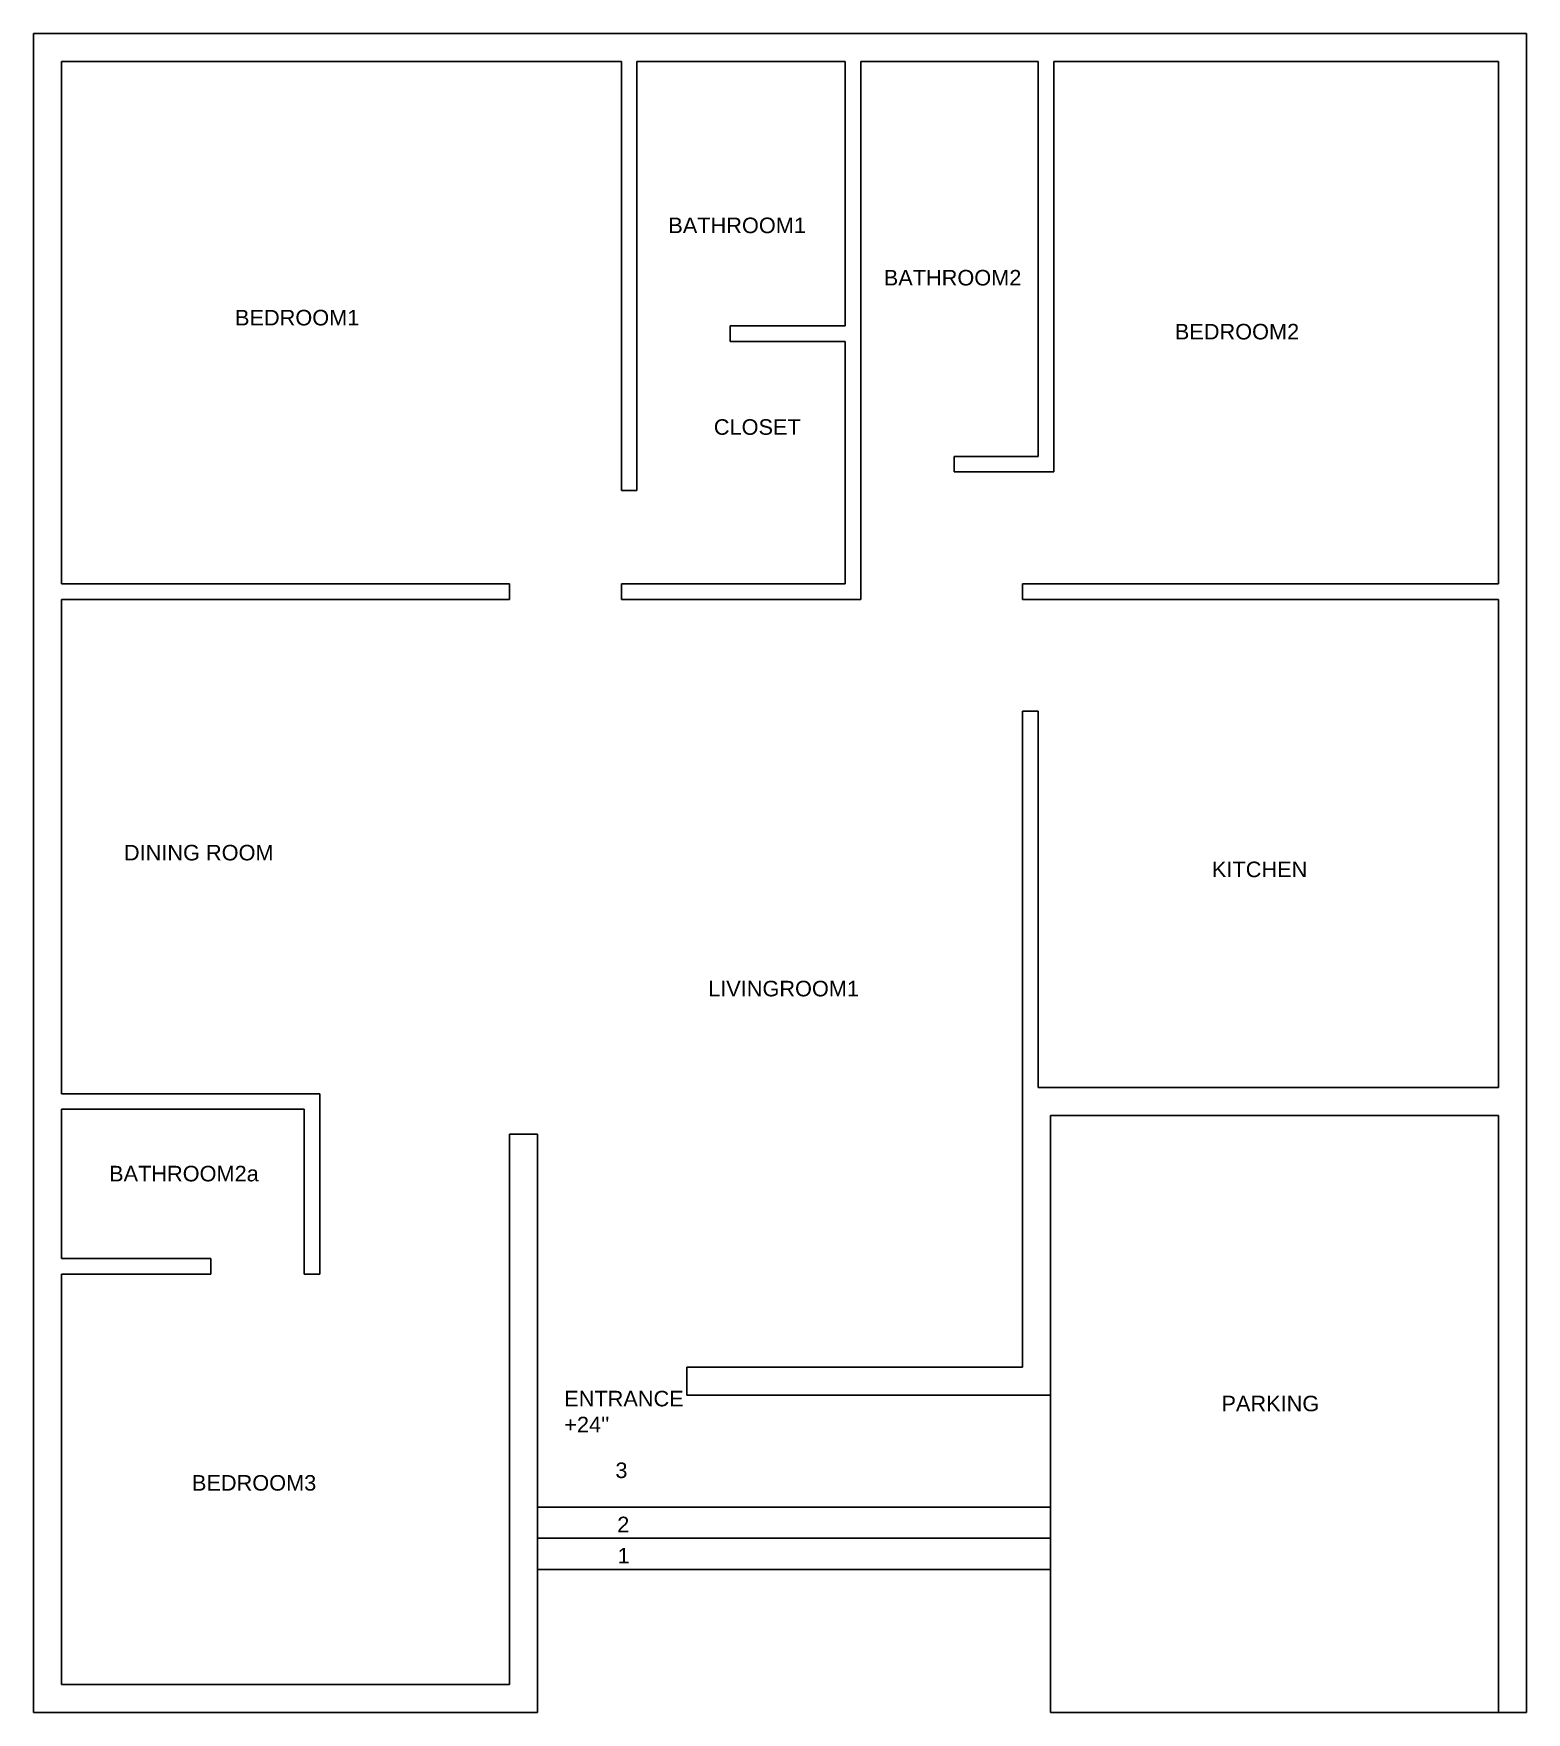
# Model space of a CAD drawing. Header units: inches. Extents: x -32 to 448, y -523 to 17.
import ezdxf

# ---------------------------------------------------------------- set-up
doc = ezdxf.new("R2010")
doc.units = ezdxf.units.IN
doc.header["$MEASUREMENT"] = 0
for name, color, linetype in [('BathRoom1', 7, 'Continuous'), ('BathRoom2', 7, 'Continuous'), ('BathRoom2a', 7, 'Continuous'), ('BedRoom1', 7, 'Continuous'), ('BedRoom2', 7, 'Continuous'), ('Boundary', 7, 'Continuous'), ('Closet', 7, 'Continuous'), ('DiningRoom', 7, 'Continuous'), ('Entrance_Staircase', 7, 'Continuous'), ('Kitchen', 7, 'Continuous'), ('LivingRoom1', 7, 'Continuous'), ('Parking', 7, 'Continuous')]:
    doc.layers.add(name, color=color, linetype=linetype)
doc.layers.add('BedRoom3', color=7, linetype='Continuous', plot=False)
doc.styles.get("Standard").update_dxf_attribs({"font": 'Arial.ttf'})

msp = doc.modelspace()

# ---------------------------------------------------------------- linework, layer by layer
at = {"layer": 'BathRoom1'}
for p, q in [((161.87, 7.72), (161.87, -85.2)), ((161.87, 7.72), (228.87, 7.72)), ((228.87, 7.72), (228.87, -77.28)), ((191.87, -77.28), (228.87, -77.28)), ((191.87, -77.28), (191.87, -82.28))]:
    msp.add_line(p, q, dxfattribs=at)
at = {"layer": 'BathRoom2'}
for p, q in [((233.87, 7.72), (233.87, -124.28)), ((233.87, 7.72), (290.87, 7.72)), ((290.87, 7.72), (290.87, -119.28)), ((263.87, -119.28), (263.87, -124.28)), ((263.87, -119.28), (290.87, -119.28)), ((263.87, -124.28), (290.87, -124.28)), ((290.87, -124.28), (295.87, -124.28))]:
    msp.add_line(p, q, dxfattribs=at)
at = {"layer": 'BathRoom2a'}
for p, q in [((-23.13, -329.28), (54.87, -329.28)), ((-23.13, -329.28), (-23.13, -377.28)), ((54.87, -329.28), (54.87, -382.28)), ((-23.13, -377.28), (24.87, -377.28)), ((24.87, -377.28), (24.87, -382.28))]:
    msp.add_line(p, q, dxfattribs=at)
at = {"layer": 'BedRoom1'}
for p, q in [((-23.13, 7.72), (-23.13, -160.28)), ((-23.13, 7.72), (156.87, 7.72)), ((156.87, 7.72), (156.87, -130.28)), ((-23.13, -160.28), (120.87, -160.28)), ((120.87, -160.28), (120.87, -165.28)), ((156.87, -160.28), (156.87, -165.28))]:
    msp.add_line(p, q, dxfattribs=at)
at = {"layer": 'BedRoom2'}
for p, q in [((295.87, 7.72), (295.87, -124.28)), ((295.87, 7.72), (438.87, 7.72)), ((438.87, 7.72), (438.87, -160.28)), ((233.87, -124.28), (233.87, -165.28)), ((285.87, -160.28), (438.87, -160.28))]:
    msp.add_line(p, q, dxfattribs=at)
at = {"layer": 'BedRoom3'}
for p, q in [((59.87, -324.28), (59.87, -382.28)), ((120.87, -421.28), (120.87, -337.28)), ((120.87, -337.28), (129.87, -337.28)), ((-23.13, -382.28), (24.87, -382.28)), ((-23.13, -382.28), (-23.13, -514.28)), ((54.87, -382.28), (59.87, -382.28)), ((120.87, -514.28), (120.87, -412.28)), ((-23.13, -514.28), (120.87, -514.28))]:
    msp.add_line(p, q, dxfattribs=at)
at = {"layer": 'Boundary'}
for p, q in [((-32.13, 16.72), (447.87, 16.72)), ((-32.13, 16.72), (-32.13, -523.28)), ((447.87, 16.72), (447.87, -523.28)), ((-32.13, -523.28), (129.87, -523.28))]:
    msp.add_line(p, q, dxfattribs=at)
at = {"layer": 'Closet'}
for p, q in [((161.87, -130.28), (161.87, -85.2)), ((191.87, -82.28), (228.87, -82.28)), ((228.87, -82.28), (228.87, -160.28)), ((156.87, -130.28), (161.87, -130.28)), ((156.87, -160.28), (228.87, -160.28))]:
    msp.add_line(p, q, dxfattribs=at)
at = {"layer": 'DiningRoom'}
for p, q in [((-23.13, -165.28), (120.87, -165.28)), ((-23.13, -165.28), (-23.13, -324.28)), ((-23.13, -324.28), (59.87, -324.28))]:
    msp.add_line(p, q, dxfattribs=at)
at = {"layer": 'Entrance_Staircase'}
for p, q in [((177.87, -421.28), (177.87, -412.28)), ((129.87, -421.28), (129.87, -523.28)), ((177.87, -421.28), (294.87, -421.28)), ((129.87, -457.28), (294.87, -457.28)), ((129.87, -467.28), (294.87, -467.28)), ((129.87, -477.28), (294.87, -477.28))]:
    msp.add_line(p, q, dxfattribs=at)
at = {"layer": 'Kitchen'}
for p, q in [((285.87, -165.28), (438.87, -165.28)), ((438.87, -165.28), (438.87, -322.28)), ((285.87, -201.28), (290.87, -201.28)), ((290.87, -322.28), (290.87, -201.28)), ((438.87, -322.28), (290.87, -322.28))]:
    msp.add_line(p, q, dxfattribs=at)
at = {"layer": 'LivingRoom1'}
for p, q in [((285.87, -165.28), (285.87, -160.28)), ((156.87, -165.28), (233.87, -165.28)), ((285.87, -322.28), (285.87, -201.28)), ((285.87, -412.28), (285.87, -322.28)), ((129.87, -421.28), (129.87, -337.28)), ((177.87, -412.28), (285.87, -412.28))]:
    msp.add_line(p, q, dxfattribs=at)
at = {"layer": 'Parking'}
for p, q in [((294.87, -421.28), (294.87, -331.28)), ((438.87, -331.28), (294.87, -331.28)), ((438.87, -331.28), (438.87, -523.28)), ((294.87, -421.28), (294.87, -523.28)), ((294.87, -523.28), (447.87, -523.28))]:
    msp.add_line(p, q, dxfattribs=at)

# ---------------------------------------------------------------- texts
at = {"layer": 'BathRoom1', "insert": (171.97, -42.47), "char_height": 5, "width": 32.8622, "attachment_point": 1}
msp.add_mtext('BATHROOM1', dxfattribs=at)
at = {"layer": 'BathRoom2', "insert": (241.24, -59.3), "char_height": 5, "width": 46.3267, "attachment_point": 1}
msp.add_mtext('BATHROOM2', dxfattribs=at)
at = {"layer": 'BathRoom2a', "insert": (-7.85, -347.47), "char_height": 5, "width": 61.9525, "attachment_point": 1}
msp.add_mtext('BATHROOM2a', dxfattribs=at)
at = {"layer": 'BedRoom1', "insert": (32.64, -72.15), "char_height": 5, "width": 33.9424, "attachment_point": 1}
msp.add_mtext('BEDROOM1', dxfattribs=at)
at = {"layer": 'BedRoom2', "insert": (334.83, -76.66), "char_height": 5, "width": 33.9424, "attachment_point": 1}
msp.add_mtext('BEDROOM2', dxfattribs=at)
at = {"layer": 'DiningRoom', "char_height": 5, "attachment_point": 1}
for s, insert, width in [('CLOSET', (186.6, -107.33), 33.9424), ('DINING ROOM', (-3.08, -244.23), 61.9525), ('BEDROOM3', (18.79, -446.94), 61.9525)]:
    msp.add_mtext(s, dxfattribs=dict(at, insert=insert, width=width))
at = {"layer": 'Entrance_Staircase', "char_height": 5, "width": 33.9424, "attachment_point": 1}
for s, insert in [("ENTRANCE \\P+24''", (138.5, -419.84)), ('3', (154.95, -442.9)), ('2', (155.54, -460.32)), ('1', (155.67, -470.37))]:
    msp.add_mtext(s, dxfattribs=dict(at, insert=insert))
at = {"layer": 'Kitchen', "insert": (346.76, -249.62), "char_height": 5, "width": 33.9424, "attachment_point": 1}
msp.add_mtext('KITCHEN', dxfattribs=at)
at = {"layer": 'LivingRoom1', "insert": (184.77, -287.96), "char_height": 5, "width": 33.9424, "attachment_point": 1}
msp.add_mtext('LIVINGROOM1', dxfattribs=at)
at = {"layer": 'Parking', "insert": (349.82, -421.42), "char_height": 5, "width": 33.9424, "attachment_point": 1}
msp.add_mtext('PARKING', dxfattribs=at)

doc.saveas('drawing.dxf')
